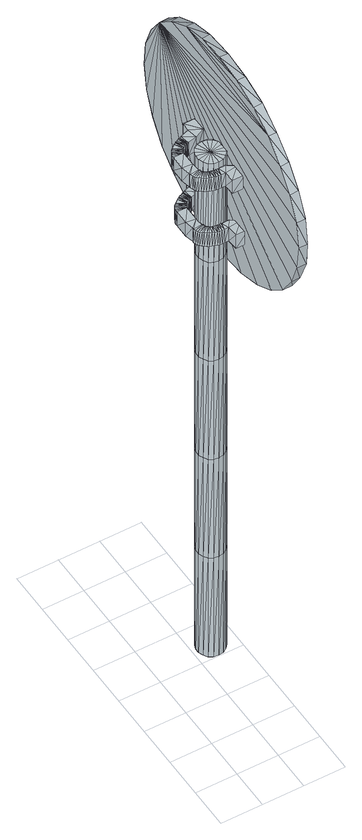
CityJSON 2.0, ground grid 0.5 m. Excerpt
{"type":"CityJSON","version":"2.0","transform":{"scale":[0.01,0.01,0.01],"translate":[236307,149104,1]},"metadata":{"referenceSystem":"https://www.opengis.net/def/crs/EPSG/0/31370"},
"CityObjects":{
"object1":{"type":"GenericCityObject","attributes":{"cluster":6,"mean_distance_to_centroid":0.116,"new_centroid_x":236307.26,"new_centroid_y":149105.08,"mean_distance_to_camera":8.2,"H1":0,"H2":0,"Z_final":108.11,"cluster2":-1,"proj_x":236304.93,"proj_y":149104.43,"id_line":53396,"bearing_l":344.37,"distance":2.41,"orientation":"right","G_obj":344.37},"geometry":[{"type":"MultiSurface","lod":"2","boundaries":[[[0,1,2]],[[2,1,3]],[[3,1,4]],[[4,1,5]],[[5,1,6]],[[1,7,6]],[[1,8,7]],[[1,9,8]],[[1,10,9]],[[1,11,10]],[[1,12,11]],[[1,13,12]],[[1,14,13]],[[15,14,1]],[[16,15,1]],[[17,16,1]],[[18,17,1]],[[0,18,1]],[[19,20,0]],[[19,0,2]],[[21,19,2]],[[21,2,3]],[[21,3,22]],[[22,3,4]],[[22,4,23]],[[23,4,5]],[[23,5,24]],[[24,5,6]],[[24,6,25]],[[25,6,7]],[[25,7,26]],[[26,7,8]],[[26,8,27]],[[8,9,27]],[[27,9,28]],[[9,10,28]],[[10,29,28]],[[10,11,29]],[[11,30,29]],[[11,12,30]],[[30,12,31]],[[31,12,13]],[[31,13,32]],[[32,13,14]],[[32,14,33]],[[33,14,15]],[[33,15,34]],[[34,15,16]],[[34,16,35]],[[35,16,17]],[[36,35,17]],[[18,36,17]],[[20,36,18]],[[20,18,0]],[[37,38,20]],[[37,20,19]],[[39,37,19]],[[21,39,19]],[[39,21,40]],[[40,21,22]],[[40,22,41]],[[41,22,23]],[[41,23,42]],[[42,23,24]],[[42,24,43]],[[43,24,25]],[[43,25,44]],[[44,25,26]],[[26,45,44]],[[26,27,45]],[[27,46,45]],[[27,28,46]],[[28,47,46]],[[28,29,47]],[[47,29,48]],[[29,30,48]],[[48,30,49]],[[49,30,31]],[[49,31,50]],[[50,31,32]],[[50,32,51]],[[51,32,33]],[[51,33,52]],[[52,33,34]],[[52,34,53]],[[53,34,35]],[[54,53,35]],[[54,35,36]],[[38,54,36]],[[38,36,20]],[[55,56,38]],[[55,38,37]],[[57,55,37]],[[57,37,39]],[[57,39,58]],[[58,39,40]],[[58,40,59]],[[59,40,41]],[[59,41,60]],[[60,41,42]],[[60,42,61]],[[61,42,43]],[[61,43,62]],[[62,43,44]],[[44,63,62]],[[44,45,63]],[[45,64,63]],[[45,46,64]],[[46,65,64]],[[46,47,65]],[[47,66,65]],[[47,48,66]],[[66,48,67]],[[67,48,49]],[[67,49,68]],[[68,49,50]],[[68,50,69]],[[69,50,51]],[[69,51,70]],[[70,51,52]],[[70,52,71]],[[71,52,53]],[[72,71,53]],[[72,53,54]],[[56,72,54]],[[56,54,38]],[[73,74,56]],[[73,56,55]],[[75,73,55]],[[75,55,57]],[[75,57,76]],[[76,57,58]],[[76,58,77]],[[77,58,59]],[[77,59,78]],[[78,59,60]],[[78,60,79]],[[79,60,61]],[[79,61,80]],[[80,61,62]],[[62,81,80]],[[62,63,81]],[[63,82,81]],[[63,64,82]],[[64,83,82]],[[64,65,83]],[[65,84,83]],[[65,66,84]],[[84,66,85]],[[85,66,67]],[[85,67,86]],[[86,67,68]],[[86,68,87]],[[87,68,69]],[[87,69,88]],[[88,69,70]],[[88,70,89]],[[89,70,71]],[[90,89,71]],[[90,71,72]],[[74,90,72]],[[74,72,56]],[[91,92,74]],[[91,74,73]],[[93,91,73]],[[93,73,75]],[[93,75,94]],[[94,75,76]],[[94,76,95]],[[95,76,77]],[[95,77,96]],[[96,77,78]],[[96,78,97]],[[97,78,79]],[[97,79,98]],[[98,79,80]],[[80,99,98]],[[80,81,99]],[[81,100,99]],[[81,82,100]],[[82,101,100]],[[82,83,101]],[[83,102,101]],[[83,84,102]],[[102,84,103]],[[103,84,85]],[[103,85,104]],[[104,85,86]],[[104,86,105]],[[105,86,87]],[[105,87,106]],[[106,87,88]],[[106,88,107]],[[107,88,89]],[[108,107,89]],[[108,89,90]],[[92,108,90]],[[92,90,74]],[[92,91,109]],[[91,93,109]],[[93,94,109]],[[94,95,109]],[[95,96,109]],[[109,96,97]],[[109,97,98]],[[109,98,99]],[[109,99,100]],[[109,100,101]],[[109,101,102]],[[109,102,103]],[[109,103,104]],[[105,109,104]],[[106,109,105]],[[107,109,106]],[[108,109,107]],[[92,109,108]],[[110,111,112]],[[113,112,114]],[[115,112,113]],[[116,112,115]],[[117,112,116]],[[118,112,117]],[[119,112,118]],[[120,112,119]],[[121,112,120]],[[122,112,121]],[[122,123,112]],[[123,110,112]],[[111,124,112]],[[124,125,112]],[[125,126,112]],[[126,127,112]],[[127,128,112]],[[128,129,112]],[[129,130,112]],[[130,131,112]],[[112,131,132]],[[131,133,132]],[[131,134,133]],[[133,134,135]],[[133,135,136]],[[135,137,136]],[[133,136,138]],[[136,139,138]],[[136,137,139]],[[137,140,139]],[[137,135,140]],[[135,141,140]],[[135,134,141]],[[134,142,141]],[[134,131,142]],[[131,143,142]],[[131,130,143]],[[143,130,144]],[[144,130,129]],[[144,129,145]],[[145,129,128]],[[145,128,146]],[[146,127,147]],[[147,127,126]],[[147,126,148]],[[148,126,125]],[[148,125,149]],[[149,125,124]],[[150,149,124]],[[150,124,111]],[[151,150,111]],[[151,111,110]],[[152,151,110]],[[152,110,123]],[[146,128,127]],[[153,123,122]],[[154,153,122]],[[154,122,121]],[[155,154,121]],[[155,121,120]],[[156,155,120]],[[156,120,119]],[[157,156,119]],[[157,119,118]],[[157,118,158]],[[158,118,117]],[[158,117,159]],[[153,152,123]],[[159,117,116]],[[159,116,160]],[[160,116,115]],[[160,115,161]],[[161,115,113]],[[161,113,162]],[[162,113,114]],[[162,114,163]],[[163,114,112]],[[163,112,164]],[[164,112,132]],[[132,165,164]],[[132,133,165]],[[133,138,165]],[[138,139,140]],[[161,162,163]],[[160,161,163]],[[159,160,163]],[[158,159,163]],[[157,158,163]],[[156,157,163]],[[155,156,163]],[[154,155,163]],[[153,154,163]],[[153,163,152]],[[152,163,151]],[[151,163,150]],[[150,163,149]],[[149,163,148]],[[148,163,147]],[[147,163,146]],[[146,163,145]],[[145,163,144]],[[144,163,143]],[[143,163,142]],[[163,164,142]],[[142,164,165]],[[142,165,141]],[[165,140,141]],[[165,138,140]],[[166,167,168]],[[168,167,169]],[[170,168,169]],[[170,169,171]],[[170,171,172]],[[172,171,173]],[[172,173,174]],[[174,173,175]],[[174,175,176]],[[176,175,177]],[[176,177,178]],[[178,177,179]],[[178,179,180]],[[180,179,181]],[[180,181,182]],[[182,181,183]],[[182,183,184]],[[184,183,185]],[[184,185,186]],[[186,185,187]],[[186,187,188]],[[188,187,189]],[[188,189,190]],[[190,189,191]],[[192,190,191]],[[192,191,193]],[[194,192,193]],[[194,193,195]],[[196,194,195]],[[196,195,197]],[[198,196,197]],[[198,197,199]],[[200,198,199]],[[200,199,201]],[[202,200,201]],[[202,201,203]],[[204,202,203]],[[204,203,205]],[[206,204,205]],[[206,205,207]],[[208,206,207]],[[208,207,209]],[[210,208,209]],[[210,209,211]],[[212,210,211]],[[212,211,213]],[[214,212,213]],[[214,213,215]],[[216,214,215]],[[216,215,217]],[[216,217,218]],[[218,217,219]],[[218,219,220]],[[220,219,221]],[[220,221,222]],[[222,221,223]],[[222,223,224]],[[224,223,225]],[[224,225,226]],[[226,225,227]],[[226,227,228]],[[228,227,229]],[[228,229,230]],[[230,229,231]],[[230,231,232]],[[232,231,233]],[[232,233,234]],[[234,233,235]],[[234,235,236]],[[236,235,237]],[[238,236,237]],[[238,237,239]],[[238,239,240]],[[240,239,241]],[[241,242,240]],[[241,243,242]],[[242,243,244]],[[244,243,245]],[[244,245,246]],[[246,245,247]],[[246,247,248]],[[248,247,249]],[[248,249,250]],[[250,249,251]],[[250,251,252]],[[252,251,253]],[[252,253,254]],[[254,253,255]],[[254,255,256]],[[256,255,257]],[[256,257,258]],[[258,257,259]],[[258,259,260]],[[260,259,261]],[[260,261,262]],[[262,261,263]],[[262,263,264]],[[264,263,265]],[[264,265,266]],[[266,265,267]],[[267,268,266]],[[267,269,268]],[[269,270,268]],[[269,271,270]],[[271,272,270]],[[271,273,272]],[[273,274,272]],[[273,275,274]],[[275,276,274]],[[275,277,276]],[[277,278,276]],[[277,279,278]],[[279,280,278]],[[279,281,280]],[[281,282,280]],[[281,283,282]],[[283,284,282]],[[283,285,284]],[[285,286,284]],[[285,287,286]],[[287,288,286]],[[287,289,288]],[[288,289,290]],[[290,289,291]],[[290,291,292]],[[292,291,293]],[[292,293,294]],[[294,293,295]],[[294,295,296]],[[296,295,297]],[[296,297,298]],[[298,297,299]],[[298,299,300]],[[300,299,301]],[[300,301,302]],[[302,301,303]],[[302,303,304]],[[304,303,305]],[[304,305,306]],[[306,305,307]],[[306,307,308]],[[308,307,309]],[[308,309,310]],[[310,309,311]],[[311,166,310]],[[311,167,166]],[[169,167,311]],[[169,311,171]],[[171,311,309]],[[173,171,309]],[[173,309,307]],[[175,173,307]],[[175,307,305]],[[177,175,305]],[[177,305,303]],[[179,177,303]],[[179,303,301]],[[181,179,301]],[[181,301,299]],[[183,181,299]],[[183,299,297]],[[183,297,295]],[[185,183,295]],[[185,295,293]],[[187,185,293]],[[187,293,291]],[[189,187,291]],[[189,291,289]],[[189,289,287]],[[189,287,285]],[[191,189,285]],[[191,285,283]],[[193,191,283]],[[195,193,283]],[[195,283,281]],[[197,195,281]],[[199,197,281]],[[201,199,281]],[[201,281,279]],[[203,201,279]],[[205,203,279]],[[205,279,277]],[[205,277,207]],[[207,277,209]],[[209,277,275]],[[209,275,211]],[[211,275,273]],[[211,273,213]],[[213,273,271]],[[213,271,215]],[[215,271,269]],[[215,269,217]],[[217,269,219]],[[219,269,267]],[[219,267,221]],[[221,267,265]],[[221,265,223]],[[223,265,263]],[[223,263,225]],[[225,263,261]],[[225,261,227]],[[227,261,259]],[[227,259,229]],[[229,259,257]],[[229,257,255]],[[229,255,231]],[[231,255,253]],[[231,253,233]],[[233,253,251]],[[233,251,235]],[[251,249,235]],[[235,249,247]],[[235,247,237]],[[247,245,237]],[[237,245,243]],[[237,243,239]],[[239,243,241]],[[238,240,242]],[[168,310,166]],[[170,310,168]],[[170,308,310]],[[172,308,170]],[[172,306,308]],[[174,306,172]],[[174,304,306]],[[176,304,174]],[[176,302,304]],[[178,302,176]],[[178,300,302]],[[180,300,178]],[[180,298,300]],[[182,298,180]],[[182,296,298]],[[182,294,296]],[[184,294,182]],[[184,292,294]],[[186,292,184]],[[186,290,292]],[[188,290,186]],[[188,288,290]],[[188,286,288]],[[188,284,286]],[[190,284,188]],[[190,282,284]],[[192,282,190]],[[194,282,192]],[[194,280,282]],[[196,280,194]],[[198,280,196]],[[200,280,198]],[[200,278,280]],[[202,278,200]],[[204,278,202]],[[204,276,278]],[[204,206,276]],[[206,208,276]],[[208,274,276]],[[208,210,274]],[[210,272,274]],[[210,212,272]],[[212,270,272]],[[212,214,270]],[[214,268,270]],[[214,216,268]],[[216,218,268]],[[218,266,268]],[[218,220,266]],[[220,264,266]],[[220,222,264]],[[222,262,264]],[[222,224,262]],[[224,260,262]],[[224,226,260]],[[226,258,260]],[[226,228,258]],[[228,256,258]],[[228,254,256]],[[228,230,254]],[[230,252,254]],[[230,232,252]],[[232,250,252]],[[232,234,250]],[[250,234,248]],[[234,246,248]],[[234,236,246]],[[246,236,244]],[[236,242,244]],[[236,238,242]],[[312,313,314]],[[314,313,315]],[[316,314,315]],[[316,315,317]],[[316,317,318]],[[318,317,319]],[[318,319,320]],[[320,319,321]],[[320,321,322]],[[322,321,323]],[[322,323,324]],[[324,323,325]],[[324,325,326]],[[326,325,327]],[[326,327,328]],[[328,327,329]],[[328,329,330]],[[330,329,331]],[[330,331,332]],[[332,331,333]],[[332,333,334]],[[334,333,335]],[[334,335,336]],[[336,335,337]],[[338,336,337]],[[338,337,339]],[[340,338,339]],[[340,339,341]],[[342,340,341]],[[342,341,343]],[[344,342,343]],[[344,343,345]],[[346,344,345]],[[346,345,347]],[[348,346,347]],[[348,347,349]],[[350,348,349]],[[350,349,351]],[[352,350,351]],[[352,351,353]],[[354,352,353]],[[354,353,355]],[[356,354,355]],[[356,355,357]],[[358,356,357]],[[358,357,359]],[[360,358,359]],[[360,359,361]],[[362,360,361]],[[362,361,363]],[[362,363,364]],[[364,363,365]],[[364,365,366]],[[366,365,367]],[[366,367,368]],[[368,367,369]],[[368,369,370]],[[370,369,371]],[[370,371,372]],[[372,371,373]],[[372,373,374]],[[374,373,375]],[[374,375,376]],[[376,375,377]],[[376,377,378]],[[378,377,379]],[[378,379,380]],[[380,379,381]],[[380,381,382]],[[382,381,383]],[[384,382,383]],[[384,383,385]],[[384,385,386]],[[386,385,387]],[[387,388,386]],[[387,389,388]],[[388,389,390]],[[390,389,391]],[[390,391,392]],[[392,391,393]],[[392,393,394]],[[394,393,395]],[[394,395,396]],[[396,395,397]],[[396,397,398]],[[398,397,399]],[[398,399,400]],[[400,399,401]],[[400,401,402]],[[402,401,403]],[[402,403,404]],[[404,403,405]],[[404,405,406]],[[406,405,407]],[[406,407,408]],[[408,407,409]],[[408,409,410]],[[410,409,411]],[[410,411,412]],[[412,411,413]],[[413,414,412]],[[413,415,414]],[[415,416,414]],[[415,417,416]],[[417,418,416]],[[417,419,418]],[[419,420,418]],[[419,421,420]],[[421,422,420]],[[421,423,422]],[[423,424,422]],[[423,425,424]],[[425,426,424]],[[425,427,426]],[[427,428,426]],[[427,429,428]],[[429,430,428]],[[429,431,430]],[[431,432,430]],[[431,433,432]],[[433,434,432]],[[433,435,434]],[[434,435,436]],[[436,435,437]],[[436,437,438]],[[438,437,439]],[[438,439,440]],[[440,439,441]],[[440,441,442]],[[442,441,443]],[[442,443,444]],[[444,443,445]],[[444,445,446]],[[446,445,447]],[[446,447,448]],[[448,447,449]],[[448,449,450]],[[450,449,451]],[[450,451,452]],[[452,451,453]],[[452,453,454]],[[454,453,455]],[[454,455,456]],[[456,455,457]],[[457,312,456]],[[457,313,312]],[[315,313,457]],[[315,457,317]],[[317,457,455]],[[319,317,455]],[[319,455,453]],[[321,319,453]],[[321,453,451]],[[323,321,451]],[[323,451,449]],[[325,323,449]],[[325,449,447]],[[327,325,447]],[[327,447,445]],[[329,327,445]],[[329,445,443]],[[329,443,441]],[[331,329,441]],[[331,441,439]],[[333,331,439]],[[333,439,437]],[[335,333,437]],[[335,437,435]],[[335,435,433]],[[335,433,431]],[[337,335,431]],[[337,431,429]],[[339,337,429]],[[341,339,429]],[[341,429,427]],[[343,341,427]],[[345,343,427]],[[347,345,427]],[[347,427,425]],[[349,347,425]],[[351,349,425]],[[351,425,423]],[[351,423,353]],[[353,423,355]],[[355,423,421]],[[355,421,357]],[[357,421,419]],[[357,419,359]],[[359,419,417]],[[359,417,361]],[[361,417,415]],[[361,415,363]],[[363,415,365]],[[365,415,413]],[[365,413,367]],[[367,413,411]],[[367,411,369]],[[369,411,409]],[[369,409,371]],[[371,409,407]],[[371,407,373]],[[373,407,405]],[[373,405,375]],[[375,405,403]],[[375,403,401]],[[375,401,377]],[[377,401,399]],[[377,399,379]],[[379,399,397]],[[379,397,381]],[[397,395,381]],[[381,395,393]],[[381,393,383]],[[393,391,383]],[[383,391,389]],[[383,389,385]],[[385,389,387]],[[384,386,388]],[[314,456,312]],[[316,456,314]],[[316,454,456]],[[318,454,316]],[[318,452,454]],[[320,452,318]],[[320,450,452]],[[322,450,320]],[[322,448,450]],[[324,448,322]],[[324,446,448]],[[326,446,324]],[[326,444,446]],[[328,444,326]],[[328,442,444]],[[328,440,442]],[[330,440,328]],[[330,438,440]],[[332,438,330]],[[332,436,438]],[[334,436,332]],[[334,434,436]],[[334,432,434]],[[334,430,432]],[[336,430,334]],[[336,428,430]],[[338,428,336]],[[340,428,338]],[[340,426,428]],[[342,426,340]],[[344,426,342]],[[346,426,344]],[[346,424,426]],[[348,424,346]],[[350,424,348]],[[350,422,424]],[[350,352,422]],[[352,354,422]],[[354,420,422]],[[354,356,420]],[[356,418,420]],[[356,358,418]],[[358,416,418]],[[358,360,416]],[[360,414,416]],[[360,362,414]],[[362,364,414]],[[364,412,414]],[[364,366,412]],[[366,410,412]],[[366,368,410]],[[368,408,410]],[[368,370,408]],[[370,406,408]],[[370,372,406]],[[372,404,406]],[[372,374,404]],[[374,402,404]],[[374,400,402]],[[374,376,400]],[[376,398,400]],[[376,378,398]],[[378,396,398]],[[378,380,396]],[[396,380,394]],[[380,392,394]],[[380,382,392]],[[392,382,390]],[[382,388,390]],[[382,384,388]]]}]}
},
"vertices":[
[71,185,1],[71,168,1],[65,184,1],[60,181,1],[57,176,1],[55,171,1],[55,165,1],[57,160,1],[60,155,1],[65,152,1],[71,151,1],[77,152,1],[82,155,1],[86,160,1],[88,165,1],[88,171,1],[86,176,1],[82,181,1],[77,184,1],[65,184,150],[71,185,150],[60,181,150],[57,176,150],[55,171,150],[55,165,150],[57,160,150],[60,155,150],[65,152,150],[71,151,150],[77,152,150],[82,155,150],[86,160,150],[88,165,150],[88,171,150],[86,176,150],[82,181,150],[77,184,150],[65,184,299],[71,185,299],[60,181,299],[57,176,299],[55,171,299],[55,165,299],[57,160,299],[60,155,299],[65,152,299],[71,151,299],[77,152,299],[82,155,299],[86,160,299],[88,165,299],[88,171,299],[86,176,299],[82,181,299],[77,184,299],[65,184,448],[71,185,448],[60,181,448],[57,176,448],[55,171,448],[55,165,448],[57,160,448],[60,155,448],[65,152,448],[71,151,448],[77,152,448],[82,155,448],[86,160,448],[88,165,448],[88,171,448],[86,176,448],[82,181,448],[77,184,448],[65,184,597],[71,185,597],[60,181,597],[57,176,597],[55,171,597],[55,165,597],[57,160,597],[60,155,597],[65,152,597],[71,151,597],[77,152,597],[82,155,597],[86,160,597],[88,165,597],[88,171,597],[86,176,597],[82,181,597],[77,184,597],[65,184,746],[71,185,746],[60,181,746],[57,176,746],[55,171,746],[55,165,746],[57,160,746],[60,155,746],[65,152,746],[71,151,746],[77,152,746],[82,155,746],[86,160,746],[88,165,746],[88,171,746],[86,176,746],[82,181,746],[77,184,746],[71,168,746],[89,105,593],[89,77,610],[84,289,822],[85,318,763],[85,307,794],[86,322,728],[86,318,694],[87,307,662],[87,289,634],[88,265,610],[88,237,593],[89,206,581],[89,171,577],[89,137,581],[88,53,634],[88,36,662],[87,24,694],[87,20,728],[86,24,763],[86,36,794],[85,53,822],[85,77,846],[84,265,846],[84,237,864],[84,105,864],[84,137,875],[84,206,875],[84,171,879],[94,206,875],[94,171,879],[94,137,875],[95,105,864],[95,77,846],[95,53,823],[96,36,795],[97,24,763],[97,20,728],[98,24,694],[98,36,662],[99,53,634],[99,77,611],[99,105,593],[99,137,581],[99,171,577],[99,206,581],[99,237,593],[98,266,611],[98,289,634],[97,307,662],[97,318,694],[96,322,728],[96,318,763],[95,307,795],[95,289,823],[94,266,846],[94,237,864],[93,223,652],[93,223,632],[76,223,652],[76,223,632],[76,213,652],[76,213,632],[65,209,652],[65,209,632],[63,208,652],[63,208,632],[62,208,652],[62,208,632],[60,207,652],[60,207,632],[58,206,652],[58,206,632],[56,205,652],[56,205,632],[55,204,652],[55,204,632],[53,203,652],[53,203,632],[48,199,652],[48,199,632],[47,198,652],[47,198,632],[46,197,652],[46,197,632],[45,195,652],[45,195,632],[44,193,652],[44,193,632],[43,192,652],[43,192,632],[43,190,652],[43,190,632],[43,188,652],[43,188,632],[43,171,652],[43,171,632],[45,161,652],[45,161,632],[45,159,652],[45,159,632],[46,156,652],[46,156,632],[47,154,652],[47,154,632],[48,152,652],[48,152,632],[50,150,652],[50,150,632],[52,149,652],[52,149,632],[54,147,652],[54,147,632],[56,146,652],[56,146,632],[59,145,652],[59,145,632],[61,144,652],[61,144,632],[64,143,652],[64,143,632],[66,142,652],[66,142,632],[69,142,652],[69,142,632],[72,142,652],[72,142,632],[77,142,652],[77,142,632],[78,129,652],[78,129,632],[93,129,652],[93,129,632],[93,144,652],[93,144,632],[83,151,652],[83,151,632],[74,151,652],[74,151,632],[73,151,652],[73,151,632],[71,151,652],[71,151,632],[69,151,652],[69,151,632],[68,151,652],[68,151,632],[66,152,652],[66,152,632],[64,152,652],[64,152,632],[63,152,652],[63,152,632],[61,153,652],[61,153,632],[60,154,652],[60,154,632],[59,155,652],[59,155,632],[58,156,652],[58,156,632],[57,157,652],[57,157,632],[57,159,652],[57,159,632],[56,160,652],[56,160,632],[55,170,652],[55,170,632],[55,188,652],[55,188,632],[56,189,652],[56,189,632],[56,190,652],[56,190,632],[56,192,652],[56,192,632],[57,192,652],[57,192,632],[57,193,652],[57,193,632],[58,194,652],[58,194,632],[59,195,652],[59,195,632],[60,195,652],[60,195,632],[62,196,652],[62,196,632],[63,196,652],[63,196,632],[64,197,652],[64,197,632],[65,197,652],[65,197,632],[66,197,652],[66,197,632],[67,198,652],[67,198,632],[78,200,652],[78,200,632],[90,206,652],[90,206,632],[89,223,737],[89,223,717],[72,223,737],[72,223,717],[72,213,737],[72,213,717],[61,209,737],[61,209,717],[59,208,737],[59,208,717],[57,208,737],[57,208,717],[56,207,737],[56,207,717],[54,206,737],[54,206,717],[52,205,737],[52,205,717],[51,204,737],[51,204,717],[49,203,737],[49,203,717],[44,199,737],[44,199,717],[43,198,737],[43,198,717],[42,197,737],[42,197,717],[41,195,737],[41,195,717],[40,193,737],[40,193,717],[39,192,737],[39,192,717],[39,190,737],[39,190,717],[39,188,737],[39,188,717],[39,171,737],[39,171,717],[41,161,737],[41,161,717],[41,159,737],[41,159,717],[42,156,737],[42,156,717],[43,154,737],[43,154,717],[44,152,737],[44,152,717],[46,150,737],[46,150,717],[48,149,737],[48,149,717],[50,147,737],[50,147,717],[52,146,737],[52,146,717],[55,145,737],[55,145,717],[57,144,737],[57,144,717],[60,143,737],[60,143,717],[62,142,737],[62,142,717],[65,142,737],[65,142,717],[68,142,737],[68,142,717],[73,142,737],[73,142,717],[74,129,737],[74,129,717],[89,129,737],[89,129,717],[89,144,737],[89,144,717],[79,151,737],[79,151,717],[70,151,737],[70,151,717],[69,151,737],[69,151,717],[67,151,737],[67,151,717],[65,151,737],[65,151,717],[64,151,737],[64,151,717],[62,152,737],[62,152,717],[60,152,737],[60,152,717],[59,152,737],[59,152,717],[57,153,737],[57,153,717],[56,154,737],[56,154,717],[55,155,737],[55,155,717],[54,156,737],[54,156,717],[53,157,737],[53,157,717],[53,159,737],[53,159,717],[52,160,737],[52,160,717],[51,170,737],[51,170,717],[51,188,737],[51,188,717],[51,189,737],[51,189,717],[52,190,737],[52,190,717],[52,192,737],[52,192,717],[53,192,737],[53,192,717],[53,193,737],[53,193,717],[54,194,737],[54,194,717],[55,195,737],[55,195,717],[56,195,737],[56,195,717],[58,196,737],[58,196,717],[59,196,737],[59,196,717],[60,197,737],[60,197,717],[61,197,737],[61,197,717],[62,197,737],[62,197,717],[63,198,737],[63,198,717],[74,200,737],[74,200,717],[86,206,737],[86,206,717]
]}
